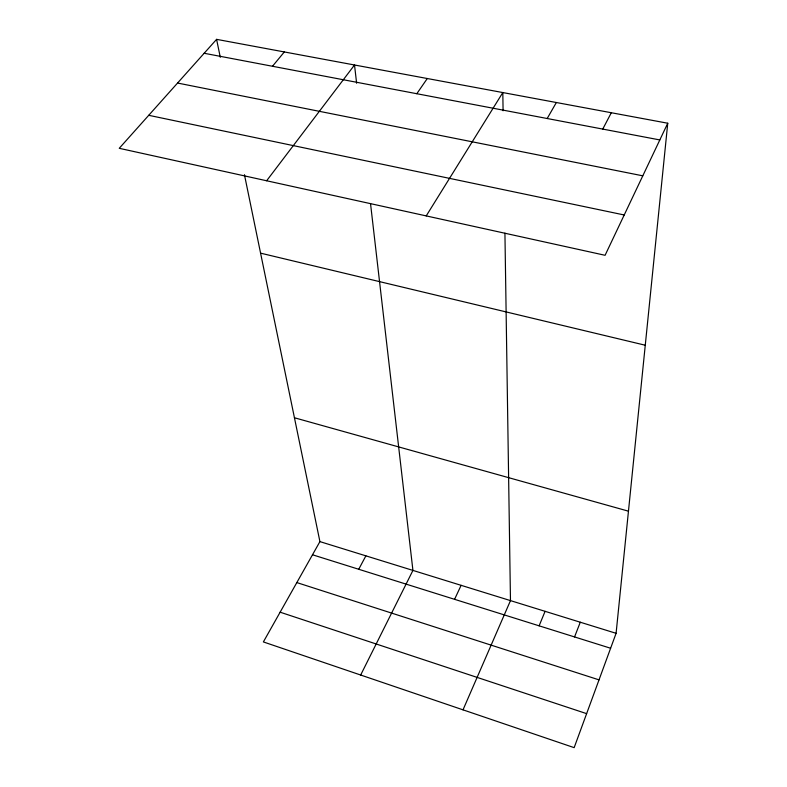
<?xml version="1.0" encoding="UTF-8"?>
<svg xmlns="http://www.w3.org/2000/svg" width="787" height="787" viewBox="0 0 787 787"><rect width="100%" height="100%" fill="white"/><g stroke="black" fill="none" stroke-linecap="round" stroke-linejoin="round"><path stroke-width="1.18" d="M244.442 174.694L319.916 541.613L263.37 641.926L574.156 747.65L616.093 633.309L667.75 123.225L216.592 39.35L119.25 148.31L605.085 255.293L667.75 123.225M574.549 636.939L580.285 622.222M539.115 625.832L545.086 611.322M463.012 709.844L510.478 600.609L504.929 233.159M454.581 599.32L461.113 585.331M360.672 675.03L412.929 570.408L370.529 203.587M602.753 129.078L611.312 112.738M358.734 569.276L365.876 555.848M547.191 118.512L556.35 102.517M426.22 215.904L502.814 92.561L503.09 110.77M416.805 93.712L427.292 78.523M266.636 180.764L354.514 64.996L356.629 83.255M272.489 66.265L284.323 51.942M204.158 53.27L659.821 139.938M177.567 83.038L642.792 175.826M148.733 115.305L624.209 214.979M260.576 253.148L645.261 345.227M294.436 417.759L628.459 511.176M319.916 541.613L616.093 633.309M312.498 554.776L610.614 648.242M296.827 582.577L599.015 679.87M280.133 612.188L586.63 713.642M216.592 39.35L220.291 57.303"/></g></svg>
